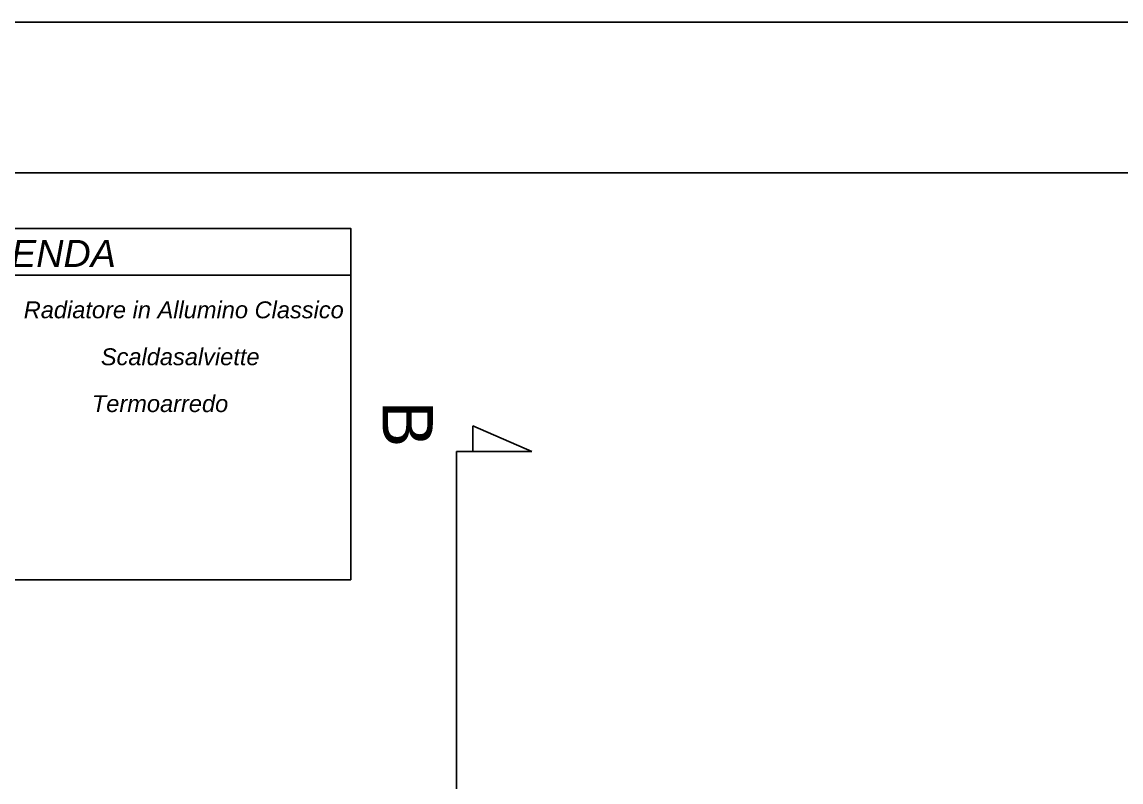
# Model space of a CAD drawing. Header units: millimetres. Extents: x 1251.1 to 1334.1, y 1577.6 to 1641.3.
# Drawn here: x 1291.31 to 1313.19, y 1621.2 to 1636.33 of the extents above; entities that cross this region are included whole.
import ezdxf

# ---------------------------------------------------------------- set-up
doc = ezdxf.new("R2010")
doc.units = ezdxf.units.MM
doc.linetypes.add('ACAD_ISO02W100', pattern=[15, 12, -3])
doc.layers.add('MURATURA', color=140, linetype='Continuous')
doc.layers.add('TABELLE', color=7, linetype='Continuous')
doc.styles.add('fm-studio_50', font='Arial Italic.ttf', dxfattribs={"height": 10})
doc.styles.get("Standard").update_dxf_attribs({"font": 'Arial.ttf'})

msp = doc.modelspace()

# ---------------------------------------------------------------- linework, layer by layer
at = {"layer": 'MURATURA'}
for p, q in [((1251.079, 1636.333), (1334.125, 1636.333)), ((1254.079, 1633.333), (1331.125, 1633.333))]:
    msp.add_line(p, q, dxfattribs=at)
at = {"layer": 'MURATURA', "linetype": 'ACAD_ISO02W100'}
for p, q in [((1301.461, 1627.781), (1300.283, 1628.291)), ((1300.283, 1628.291), (1300.283, 1627.781)), ((1299.961, 1627.781), (1299.961, 1606.633)), ((1299.961, 1627.781), (1301.461, 1627.781))]:
    msp.add_line(p, q, dxfattribs=at)
at = {"layer": 'MURATURA', "linetype": 'ACAD_ISO02W100', "ltscale": 0.07}
msp.add_line((1299.961, 1627.781), (1299.961, 1606.633), dxfattribs=at)
at = {"layer": 'TABELLE', "linetype": 'Continuous'}
msp.add_line((1284.664, 1631.29), (1297.855, 1631.29), dxfattribs=at)
msp.add_lwpolyline([(1284.664, 1632.225), (1297.855, 1632.225), (1297.855, 1625.229), (1284.664, 1625.229)], close=True, dxfattribs=at)

# ---------------------------------------------------------------- texts
at = {"layer": 'TABELLE', "linetype": 'Continuous', "style": 'fm-studio_50'}
for s, height, p in [('LEGENDA', 0.5381, (1289.587, 1631.456)), ('Radiatore in Allumino Classico', 0.33632, (1291.344, 1630.435)), ('Scaldasalviette', 0.33632, (1292.879, 1629.501)), ('Termoarredo', 0.33632, (1292.7, 1628.568))]:
    msp.add_text(s, height=height, dxfattribs=at).set_placement(p)
at = {"layer": 'TABELLE', "linetype": 'ACAD_ISO02W100', "insert": (1299.489, 1628.799), "char_height": 1, "attachment_point": 1, "rotation": 270}
msp.add_mtext_dynamic_manual_height_columns('B', width=3.42409, gutter_width=12.5, heights=[0], dxfattribs=at)

doc.saveas('drawing.dxf')
